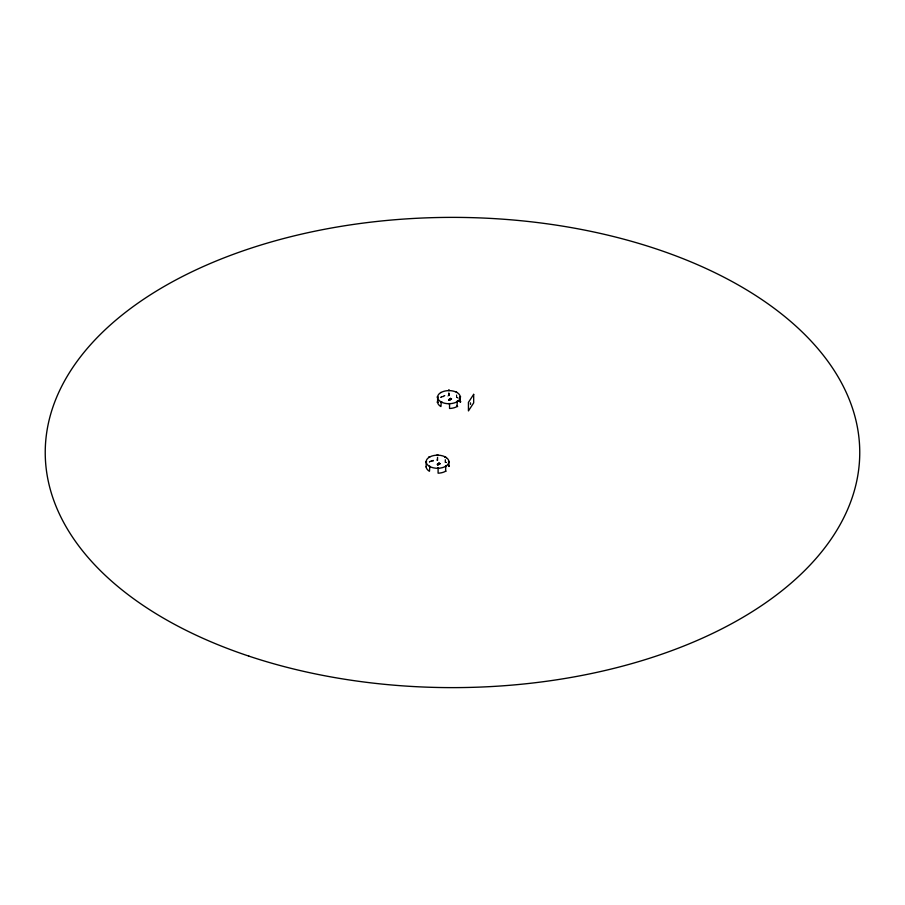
<?xml version="1.0" encoding="UTF-8"?>
<svg xmlns="http://www.w3.org/2000/svg" width="905" height="905" viewBox="0 0 905 905"><rect width="100%" height="100%" fill="white"/><g stroke="black" fill="none" stroke-linecap="round" stroke-linejoin="round"><path stroke-width="0.68" stroke-dasharray="4.53 3.39" d="M429.694 462.093C428.834 460.396 435.543 459.717 437.398 459.785M429.06 462.002L437.862 460.407L437.873 455.091M448.88 395.508L448.597 392.747M449.321 393.019L449.287 395.734L440.509 397.295M456.459 394.874L456.459 397.465L457.987 397.487M445.011 459.582L445.011 462.172L446.538 462.195M440.69 397.012L444.796 395.44L448.846 395.078M440.826 397.34L440.916 397.284A11.369 6.561 0 0 1 448.36 395.372L448.959 395.372L448.959 393.008M429.377 462.048L429.479 461.991A11.369 6.561 0 0 1 436.911 460.079L437.511 460.079L437.511 457.591M445.192 462.07L445.713 461.754M457.591 398.098L456.459 397.465M446.346 462.5L445.486 462.025L445.384 459.48M446.142 462.806L445.011 462.172M456.821 394.897L456.821 397.261L457.794 397.793A11.369 6.561 0 0 1 458.484 398.347M437.149 457.455L437.149 459.785"/><path stroke-width="1.36" d="M459.955 401.605L460.656 401.628M460.656 401.888L459.955 401.865M448.507 466.313L449.208 466.335M438.54 463.654L439.174 463.043L437.206 464.435L437.873 464.016M437.873 464.129L438.54 463.541M440.916 392.385L440.124 393.042A11.369 6.561 0 0 0 437.613 396.831M456.991 401.809L457.794 401.3M457.297 401.469L456.991 406.56A11.369 6.561 0 0 1 449.547 408.472L449.547 403.506M450.803 399.41L451.516 398.856A17.093 11.708 -48.4 0 1 449.027 399.886L449.378 400.157M437.251 402.069L437.963 402.069M437.93 402.137L437.296 402.137M426.346 466.878L425.984 466.878M450.034 399.716L448.903 399.908L449.672 399.512M449.061 399.976L449.672 399.637M450.034 399.829L450.792 399.297M439.344 464.005L437.828 464.797M438.586 464.537L440.068 463.564A17.093 11.708 -48.4 0 1 437.579 464.593L437.93 464.853M451.516 398.969L449.14 399.965L450.622 398.449L448.959 399.908A17.093 7.602 -69.4 0 0 450.622 398.336A17.195 9.242 -63.2 0 1 448.654 399.727L448.948 399.908M440.068 463.677L437.692 464.672M440.916 392.578L440.916 392.578A11.369 6.561 0 0 1 448.36 390.621L449.547 390.621A11.369 6.561 0 0 1 456.109 392.069L456.821 392.284M448.36 390.474L449.547 390.474M448.36 403.573L449.547 403.709A11.369 6.561 0 0 0 459.344 399.84A11.369 6.561 0 0 0 457.794 393.042L456.109 391.922M441.007 401.922L441.617 401.752L440.984 401.696M456.946 406.187L457.659 406.56L457.059 406.255M445.633 470.951L446.075 471.188M440.916 401.662L441.81 402.125M446.346 457.749L444.66 456.629A11.369 6.561 0 0 0 426.436 460.26A11.369 6.561 0 0 0 440.068 468.123A11.369 6.561 0 0 0 446.346 457.602M444.66 456.776L445.486 457.274M470.498 402.849L470.498 404.411M460.306 396.831L460.306 401.752M448.857 461.561L448.857 466.46M445.848 466.177L445.543 471.267A11.369 6.561 0 0 1 438.099 473.179L438.099 468.213M441.255 401.763L440.916 406.56A11.369 6.561 0 0 1 437.613 402.261L437.613 396.684M429.807 466.471L429.479 471.267A11.369 6.561 0 0 1 426.165 466.969L426.165 461.833M448.484 464.932A11.369 6.561 0 0 1 448.857 466.279M439.174 463.043A17.093 7.602 -69.4 0 1 437.556 464.582M448.36 403.721A11.369 6.561 0 0 1 441.81 402.273L440.916 401.809A11.369 6.561 0 0 1 437.613 397.51M459.57 399.569A11.369 6.561 0 0 1 460.306 401.571M429.445 466.426L430.158 466.516L429.479 466.369M437.149 455.057L437.873 455.091L437.149 455.057M448.597 390.349L449.321 390.383L448.597 390.349M437.251 397.069L437.975 397.125L437.296 397.012M425.814 461.776L426.527 461.833L425.814 461.776M429.027 457.025L429.739 457.082L429.06 456.98M437.749 468.156L438.473 468.213L437.749 468.156M445.022 456.935L445.746 456.991L445.068 456.889M459.955 396.797L460.668 396.854L459.989 396.741M448.507 461.505L449.219 461.561L448.507 461.505M456.946 401.401L457.659 401.492L456.946 401.401M445.509 466.109L446.21 466.199L445.611 466.018M473.677 394.354L468.439 402.374L468.439 410.904L473.677 402.883L473.677 394.354M248.875 656.125A407.25 235.119 0 0 0 859.75 452.5A407.25 235.119 0 0 0 248.875 248.875A407.25 235.119 0 0 0 248.875 656.125"/></g></svg>
